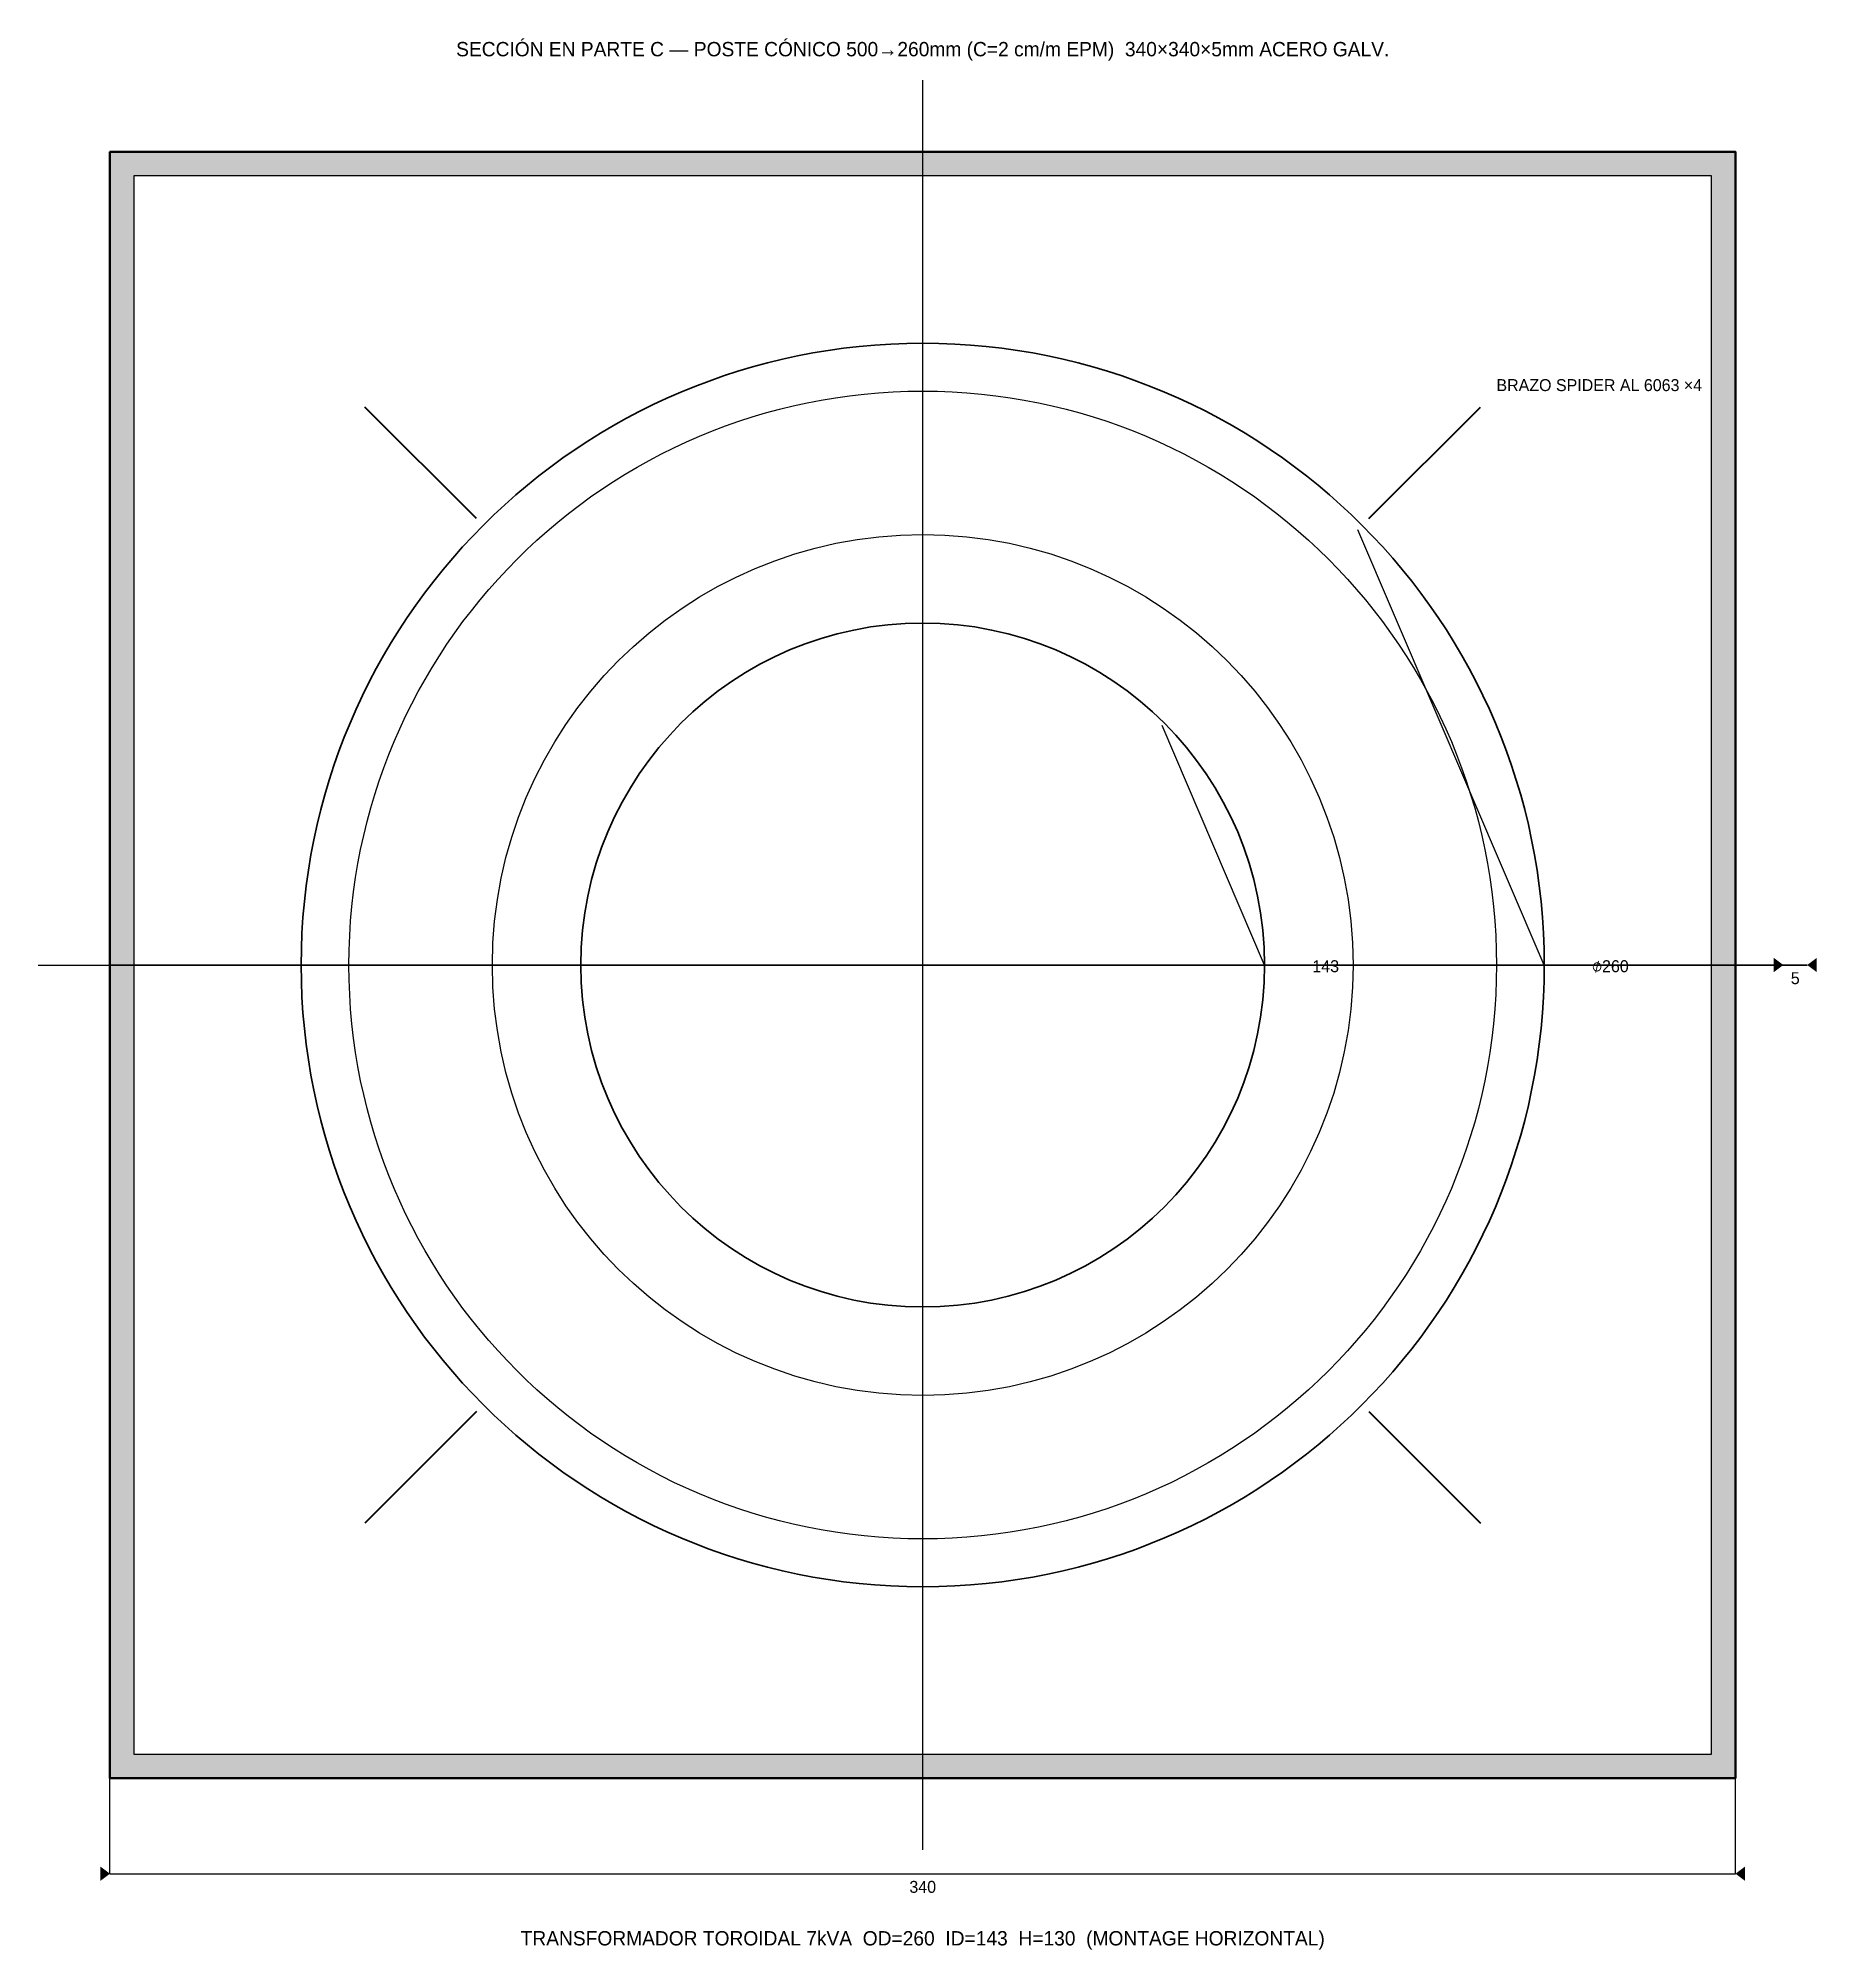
# Model space of a CAD drawing. Header units: millimetres. Extents: x -15 to 357, y -36 to 364.
import ezdxf
from ezdxf.enums import TextEntityAlignment as Align

# ---------------------------------------------------------------- set-up
doc = ezdxf.new("R2010")
doc.units = ezdxf.units.MM

msp = doc.modelspace()

# ---------------------------------------------------------------- hatches: boundary and pattern name
h = msp.add_hatch(color=252)
h.paths.add_polyline_path([(0, 0), (340, 0), (340, 340), (0, 340)])
h.paths.add_polyline_path([(5, 5), (335, 5), (335, 335), (5, 335)])

# ---------------------------------------------------------------- linework, layer by layer
at = {"color": 1}
for p, q in [((170, -15), (170, 355)), ((-15, 170), (355, 170))]:
    msp.add_line(p, q, dxfattribs=at)
at = {"color": 8, "lineweight": 40}
for p, q in [((76.66, 263.34), (53.33, 286.67)), ((263.34, 263.34), (286.67, 286.67)), ((76.66, 76.66), (53.33, 53.33)), ((263.34, 76.66), (286.67, 53.33))]:
    msp.add_line(p, q, dxfattribs=at)
at = {"color": 3}
for p, q in [((300, 170), (261, 261)), ((241.5, 170), (220.05, 220.05)), ((350, 170), (0, 170)), ((355, 170), (5, 170)), ((241.5, 170), (249.5, 170)), ((300, 170), (308, 170)), ((350, 170), (355, 170)), ((0, -20), (0, 0)), ((340, -20), (340, 0)), ((0, -20), (340, -20))]:
    msp.add_line(p, q, dxfattribs=at)
at = {"color": 252, "lineweight": 50}
msp.add_lwpolyline([(0, 0), (340, 0), (340, 340), (0, 340)], close=True, dxfattribs=at)
at = {"color": 252, "lineweight": 25}
msp.add_lwpolyline([(5, 5), (335, 5), (335, 335), (5, 335)], close=True, dxfattribs=at)
at = {"color": 140, "lineweight": 35}
for radius in [130, 71.5]:
    msp.add_circle((170, 170), radius, dxfattribs=at)
at = {"color": 40}
for radius in [120, 90]:
    msp.add_circle((170, 170), radius, dxfattribs=at)
at = {"color": 3}
for points in [[(350, 170), (348, 168.5), (348, 171.5)], [(355, 170), (357, 168.5), (357, 171.5)], [(0, -20), (-2, -21.5), (-2, -18.5)], [(340, -20), (342, -21.5), (342, -18.5)]]:
    msp.add_solid(points, dxfattribs=at)

# ---------------------------------------------------------------- texts
at = {"color": 7}
for s, p in [('SECCIÓN EN PARTE C — POSTE CÓNICO 500→260mm (C=2 cm/m EPM)  340×340×5mm ACERO GALV.', (170, 360)), ('TRANSFORMADOR TOROIDAL 7kVA  OD=260  ID=143  H=130  (MONTAGE HORIZONTAL)', (170, -35))]:
    msp.add_text(s, height=3, dxfattribs=at).set_placement(p, align=Align.CENTER)
at = {"color": 8}
msp.add_text('BRAZO SPIDER AL 6063 ×4', height=2.5, dxfattribs=at).set_placement((290, 290))
at = {"color": 3}
for s, p in [('143', (251.5, 168.5)), ('⌀260', (310, 168.5))]:
    msp.add_text(s, height=2.5, dxfattribs=at).set_placement(p)
for s, p in [('5', (352.5, 166)), ('340', (170, -24))]:
    msp.add_text(s, height=2.5, dxfattribs=at).set_placement(p, align=Align.CENTER)

doc.saveas('drawing.dxf')
